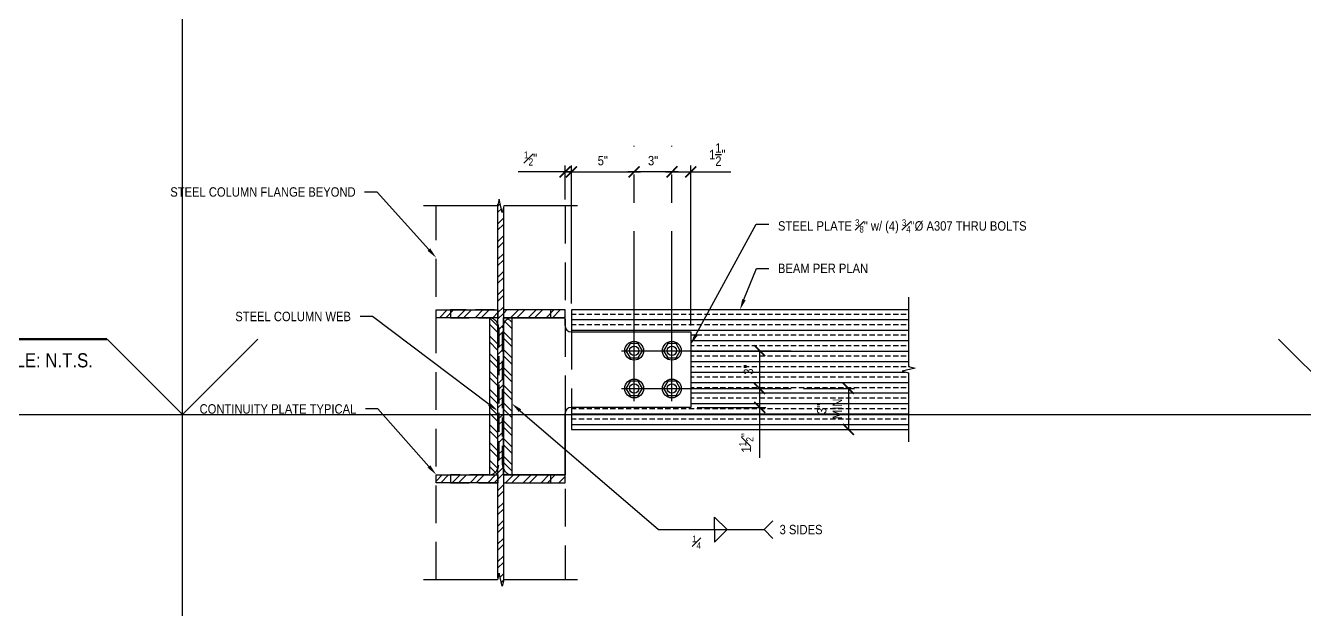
# Model space of a CAD drawing. Header units: inches. Extents: x -16404 to 14624, y -1591 to 16152.
# Drawn here: x -8062 to -7960.2, y 8028.5 to 8074.9 of the extents above; entities that cross this region are included whole.
import ezdxf
from ezdxf import colors
from ezdxf.entities.mleader import LeaderData, LeaderLine
from ezdxf.enums import TextEntityAlignment as Align
from ezdxf.math import Vec2, Vec3

# ---------------------------------------------------------------- set-up
doc = ezdxf.new("R2010")
doc.units = ezdxf.units.IN
doc.header["$LTSCALE"] = 24
doc.header["$MEASUREMENT"] = 0
for name, pattern in [('CENTER2', [1.125, 0.75, -0.125, 0.125, -0.125]), ('DASHED2', [0.375, 0.25, -0.125]), ('HIDDEN2', [0.1875, 0.125, -0.0625]), ('HIDDEN4', [0.09375, 0.0625, -0.03125])]:
    doc.linetypes.add(name, pattern=pattern)
doc.layers.get('0').update_dxf_attribs({"linetype": 'CONTINUOUS'})
doc.layers.get('DefPoints').update_dxf_attribs({"color": 251, "linetype": 'CONTINUOUS'})
for name, color, linetype in [('S-ANNO-DIMS', 2, 'CONTINUOUS'), ('S-ANNO-NOTE', 4, 'CONTINUOUS'), ('S-BOLT', 2, 'CONTINUOUS'), ('S-BREAK', 2, 'CONTINUOUS'), ('S-GRID', 1, 'CENTER2'), ('S-STEEL', 4, 'CONTINUOUS'), ('S-WOOD', 3, 'CONTINUOUS')]:
    doc.layers.add(name, color=color, linetype=linetype)
doc.layers.add('S-ANNO-GRID-NONPLOT', color=251, linetype='CONTINUOUS', plot=False)
doc.layers.add('S-HATCH1', color=1, linetype='CONTINUOUS', transparency=0.5)
doc.styles.add('Arial', font='arial.ttf', dxfattribs={"width": 0.85})
doc.dimstyles.new('DIM-8$0', dxfattribs={"dimscale": 8, "dimtxt": 0.09375, "dimasz": 0.109375, "dimexe": 0.0625, "dimexo": 0.0625, "dimgap": 0.0625, "dimtad": 1, "dimdec": 4, "dimzin": 11, "dimdsep": 46, "dimlunit": 4, "dimtxsty": 'Arial', "dimblk1": 'ARCHTICK', "dimblk2": 'ARCHTICK', "dimsah": 1, "dimcen": 0.125, "dimdle": 0.0625, "dimclrd": 256, "dimclre": 256, "dimclrt": 4, "dimadec": 0, "dimazin": 0, "dimtfac": 1, "dimtdec": 4, "dimtmove": 0, "dimatfit": 3, "dimldrblk": 'ARCHTICK', "dimfxl": 1, "dimtolj": 1, "dimtzin": 11, "dimarcsym": 0})
pattern_1 = [(45, (-11200.2342, 5524.8807), (-0.70710678, 0.70710678), []), (45, (-11200.2342, 5525.3807), (-0.70710678, 0.70710678), [])]

# ---------------------------------------------------------------- blocks, each defined once
blk = doc.blocks.new('*U135')
blk.add_lwpolyline([(-0.33, 0.57), (-0.66, 0), (-0.33, -0.57), (0.33, -0.57), (0.66, 0), (0.33, 0.57)], close=True)
for radius in [0.75, 0.375]:
    blk.add_circle((0, 0), radius)
blk = doc.blocks.new('_ARCHTICK')
at = {"color": 0, "linetype": 'ByBlock', "const_width": 0.15}
blk.add_lwpolyline([(-0.5, -0.5), (0.5, 0.5)], dxfattribs=at)
blk = doc.blocks.new('*D2040')
at = {"layer": 'DefPoints', "color": 0, "transparency": 16777216}
for p in [(-8013.54, 8063.29), (-8013.54, 8063.29), (-8018.54, 8052.32)]:
    blk.add_point(p, dxfattribs=at)
at = {"layer": 'S-ANNO-DIMS', "lineweight": -2, "transparency": 16777216}
for p, q in [((-8019.04, 8063.29), (-8013.04, 8063.29)), ((-8018.54, 8052.82), (-8018.54, 8063.79))]:
    blk.add_line(p, q, dxfattribs=at)
at = {"layer": 'S-ANNO-DIMS', "lineweight": -2, "transparency": 16777216, "xscale": 0.875, "yscale": 0.875, "zscale": 0.875, "rotation": 180}
blk.add_blockref('_ARCHTICK', (-8018.54, 8063.29), dxfattribs=at)
at = {"layer": 'S-ANNO-DIMS', "lineweight": -2, "transparency": 16777216, "xscale": 0.875, "yscale": 0.875, "zscale": 0.875}
blk.add_blockref('_ARCHTICK', (-8013.54, 8063.29), dxfattribs=at)
at = {"layer": 'S-ANNO-DIMS', "color": 4, "transparency": 16777216, "insert": (-8016.04, 8064.18), "char_height": 0.75, "attachment_point": 5, "style": 'Arial'}
blk.add_mtext('\\A1;5"', dxfattribs=at)
blk = doc.blocks.new('*D2041')
at = {"layer": 'DefPoints', "color": 0, "transparency": 16777216}
for p in [(-8013.54, 8063.29), (-8013.54, 8063.29), (-8010.54, 8063.29)]:
    blk.add_point(p, dxfattribs=at)
at = {"layer": 'S-ANNO-DIMS', "lineweight": -2, "transparency": 16777216}
blk.add_line((-8010.04, 8063.29), (-8014.04, 8063.29), dxfattribs=at)
at = {"layer": 'S-ANNO-DIMS', "lineweight": -2, "transparency": 16777216, "xscale": 0.875, "yscale": 0.875, "zscale": 0.875, "rotation": 180}
blk.add_blockref('_ARCHTICK', (-8013.54, 8063.29), dxfattribs=at)
at = {"layer": 'S-ANNO-DIMS', "lineweight": -2, "transparency": 16777216, "xscale": 0.875, "yscale": 0.875, "zscale": 0.875}
blk.add_blockref('_ARCHTICK', (-8010.54, 8063.29), dxfattribs=at)
at = {"layer": 'S-ANNO-DIMS', "color": 4, "transparency": 16777216, "insert": (-8012.04, 8064.18), "char_height": 0.75, "attachment_point": 5, "style": 'Arial'}
blk.add_mtext('\\A1;3"', dxfattribs=at)
blk = doc.blocks.new('*D2042')
at = {"layer": 'DefPoints', "color": 0, "transparency": 16777216}
for p in [(-8010.54, 8063.29), (-8009.04, 8063.29), (-8009.04, 8050.57)]:
    blk.add_point(p, dxfattribs=at)
at = {"layer": 'S-ANNO-DIMS', "lineweight": -2, "transparency": 16777216}
for p, q in [((-8011.04, 8063.29), (-8009.04, 8063.29)), ((-8009.04, 8051.07), (-8009.04, 8063.79)), ((-8009.04, 8063.29), (-8005.86, 8063.29))]:
    blk.add_line(p, q, dxfattribs=at)
at = {"layer": 'S-ANNO-DIMS', "lineweight": -2, "transparency": 16777216, "xscale": 0.875, "yscale": 0.875, "zscale": 0.875, "rotation": 180}
blk.add_blockref('_ARCHTICK', (-8010.54, 8063.29), dxfattribs=at)
at = {"layer": 'S-ANNO-DIMS', "lineweight": -2, "transparency": 16777216, "xscale": 0.875, "yscale": 0.875, "zscale": 0.875}
blk.add_blockref('_ARCHTICK', (-8009.04, 8063.29), dxfattribs=at)
at = {"layer": 'S-ANNO-DIMS', "color": 4, "transparency": 16777216, "insert": (-8006.93, 8064.67), "char_height": 0.75, "attachment_point": 5, "style": 'Arial'}
blk.add_mtext('\\A1;1{\\H1x;\\S1/2;}"', dxfattribs=at)
blk = doc.blocks.new('*D1014')
at = {"layer": 'DefPoints', "color": 0, "transparency": 16777216}
for p in [(-8019.04, 8063.29), (-8019.04, 8060.59), (-8018.54, 8052.32)]:
    blk.add_point(p, dxfattribs=at)
at = {"layer": 'S-ANNO-DIMS', "lineweight": -2, "transparency": 16777216}
for p, q in [((-8019.04, 8063.29), (-8022.78, 8063.29)), ((-8019.04, 8061.09), (-8019.04, 8063.79)), ((-8018.54, 8063.29), (-8019.04, 8063.29)), ((-8018.54, 8052.82), (-8018.54, 8063.79)), ((-8018.54, 8063.29), (-8017.67, 8063.29))]:
    blk.add_line(p, q, dxfattribs=at)
at = {"layer": 'S-ANNO-DIMS', "lineweight": -2, "transparency": 16777216, "xscale": 0.875, "yscale": 0.875, "zscale": 0.875}
blk.add_blockref('_ARCHTICK', (-8019.04, 8063.29), dxfattribs=at)
at = {"layer": 'S-ANNO-DIMS', "lineweight": -2, "transparency": 16777216, "xscale": 0.875, "yscale": 0.875, "zscale": 0.875, "rotation": 180}
blk.add_blockref('_ARCHTICK', (-8018.54, 8063.29), dxfattribs=at)
at = {"layer": 'S-ANNO-DIMS', "color": 4, "transparency": 16777216, "insert": (-8021.79, 8064.36), "char_height": 0.75, "attachment_point": 5, "style": 'Arial'}
blk.add_mtext('\\A1;{\\H0.75x;\\S1#2;}"', dxfattribs=at)
blk = doc.blocks.new('*D1015')
at = {"layer": 'DefPoints', "color": 0, "transparency": 16777216}
for p in [(-8003.56, 8046.07), (-8003.56, 8046.07), (-8009.04, 8044.57)]:
    blk.add_point(p, dxfattribs=at)
at = {"layer": 'S-ANNO-DIMS', "lineweight": -2, "transparency": 16777216}
for p, q in [((-8003.56, 8046.07), (-8003.56, 8044.57)), ((-8008.54, 8044.57), (-8003.06, 8044.57)), ((-8003.56, 8044.57), (-8003.56, 8040.56))]:
    blk.add_line(p, q, dxfattribs=at)
at = {"layer": 'S-ANNO-DIMS', "lineweight": -2, "transparency": 16777216, "xscale": 0.875, "yscale": 0.875, "zscale": 0.875}
for p, rotation in [((-8003.56, 8046.07), 90), ((-8003.56, 8044.57), 270)]:
    blk.add_blockref('_ARCHTICK', p, dxfattribs=dict(at, rotation=rotation))
at = {"layer": 'S-ANNO-DIMS', "color": 4, "transparency": 16777216, "insert": (-8004.63, 8041.75), "char_height": 0.75, "attachment_point": 5, "rotation": 90, "style": 'Arial'}
blk.add_mtext('\\A1;1{\\H0.75x;\\S1#2;}"', dxfattribs=at)
blk = doc.blocks.new('*D1016')
at = {"layer": 'DefPoints', "color": 0, "transparency": 16777216}
for p in [(-8003.56, 8049.07), (-8003.56, 8046.07), (-8003.56, 8046.07)]:
    blk.add_point(p, dxfattribs=at)
at = {"layer": 'S-ANNO-DIMS', "lineweight": -2, "transparency": 16777216}
blk.add_line((-8003.56, 8049.07), (-8003.56, 8046.07), dxfattribs=at)
at = {"layer": 'S-ANNO-DIMS', "lineweight": -2, "transparency": 16777216, "xscale": 0.875, "yscale": 0.875, "zscale": 0.875}
for p, rotation in [((-8003.56, 8049.07), 90), ((-8003.56, 8046.07), 270)]:
    blk.add_blockref('_ARCHTICK', p, dxfattribs=dict(at, rotation=rotation))
at = {"layer": 'S-ANNO-DIMS', "color": 4, "transparency": 16777216, "insert": (-8004.45, 8047.57), "char_height": 0.75, "attachment_point": 5, "rotation": 90, "style": 'Arial'}
blk.add_mtext('\\A1;3"', dxfattribs=at)
blk = doc.blocks.new('*D1017')
at = {"layer": 'DefPoints', "color": 0, "transparency": 16777216}
for p in [(-8000.58, 8046.07), (-7996.5, 8042.82), (-7996.5, 8042.82)]:
    blk.add_point(p, dxfattribs=at)
at = {"layer": 'S-ANNO-DIMS', "lineweight": -2, "transparency": 16777216}
for p, q in [((-8000.08, 8046.07), (-7996, 8046.07)), ((-7996.5, 8046.07), (-7996.5, 8042.82))]:
    blk.add_line(p, q, dxfattribs=at)
at = {"layer": 'S-ANNO-DIMS', "lineweight": -2, "transparency": 16777216, "xscale": 0.875, "yscale": 0.875, "zscale": 0.875}
for p, rotation in [((-7996.5, 8046.07), 90), ((-7996.5, 8042.82), 270)]:
    blk.add_blockref('_ARCHTICK', p, dxfattribs=dict(at, rotation=rotation))
at = {"layer": 'S-ANNO-DIMS', "color": 4, "transparency": 16777216, "insert": (-7998, 8044.45), "char_height": 0.75, "attachment_point": 5, "rotation": 90, "style": 'Arial'}
blk.add_mtext('\\A1;3"\\PMIN', dxfattribs=at)
blk = doc.blocks.new('*U335')
at = {"const_width": 0.188}
for points in [[(-4.5, 0, -1), (4.5, 0, 3.732051)], [(-4.5, 0, 1), (4.5, 0, -3.732051)]]:
    blk.add_lwpolyline(points, format="xyb", dxfattribs=at)
blk.add_lwpolyline([(4.5, 0), (81.21, 0)], dxfattribs=at)
blk.add_circle((0, 0), 4.5)
at = {"style": 'Arial', "width": 0.85}
for tag, p in [('DWG_TITLE_1', (7.5, 6.19)), ('DWG_TITLE_2', (7.5, 2.44))]:
    blk.add_attdef(tag, text='', height=2.62, dxfattribs=at).set_placement(p, align=Align.MIDDLE_LEFT)
blk.add_attdef('#', text='', height=3, dxfattribs=at).set_placement((0, 0), align=Align.MIDDLE_CENTER)
blk.add_attdef('SCALE', text='', height=1.12, dxfattribs=at).set_placement((80.08, -1.12), align=Align.TOP_RIGHT)
blk = doc.blocks.new('Se_24x36_DETAILS_GRID')
for p, q in [((7.7674, 15.3333), (7.7674, 23)), ((7.7674, 15.3333), (8.2674, 15.8333)), ((0, 15.3333), (7.7674, 15.3333)), ((7.7674, 15.3333), (15.5348, 15.3333)), ((7.7674, 7.6667), (7.7674, 15.3333))]:
    blk.add_line(p, q)
at = {"linetype": 'DASHED2', "ltscale": 0.5}
for p, q in [((7.7674, 15.3333), (7.2674, 15.8333)), ((15.5348, 15.3333), (15.0348, 15.8333))]:
    blk.add_line(p, q, dxfattribs=at)

msp = doc.modelspace()

# ---------------------------------------------------------------- hatches: boundary and pattern name
at = {"layer": 'S-HATCH1'}
h = msp.add_hatch(dxfattribs=at)
h.set_pattern_fill('STEEL', color=256, scale=8, style=0)
h.set_pattern_definition(pattern_1)
h.paths.add_polyline_path([(-8023.95036, 8060.45234), (-8024.04291, 8060.07174), (-8024.2953, 8061.10954), (-8024.38786, 8060.72894), (-8024.38786, 8031.00607), (-8024.2953, 8031.38667), (-8024.04291, 8030.34887), (-8023.95036, 8030.72947)])
h = msp.add_hatch(dxfattribs=at)
h.set_pattern_fill('STEEL', color=256, scale=8, style=0)
h.set_pattern_definition(pattern_1)
h.paths.add_polyline_path([(-8029.29411, 8052.32072), (-8024.38786, 8052.32072), (-8024.38786, 8051.69572), (-8029.29411, 8051.69572)])
h = msp.add_hatch(dxfattribs=at)
h.set_pattern_fill('STEEL', color=256, scale=8, style=0)
h.set_pattern_definition(pattern_1)
h.paths.add_polyline_path([(-8019.04411, 8052.32072), (-8023.95036, 8052.32072), (-8023.95036, 8051.69572), (-8019.04411, 8051.69572)])
h = msp.add_hatch(dxfattribs=at)
h.set_pattern_fill('ANSI33', color=252, scale=3.333333, angle=135, style=0)
h.set_pattern_definition([(180, (-11200.2342, 5524.8807), (-1e-16, -0.83333333), []), (180, (-11200.6508, 5525.2974), (-1e-16, -0.83333333), [0.41666667, -0.20833333])])
h.paths.add_polyline_path([(-7991.71476, 8042.82072), (-7991.71476, 8047.31833), (-7992.23366, 8047.44452), (-7991.19585, 8047.69691), (-7991.71476, 8047.8231), (-7991.71476, 8052.32072), (-8018.54411, 8052.32072), (-8018.54411, 8050.57072), (-8009.04411, 8050.57072), (-8009.04411, 8044.57072), (-8018.54411, 8044.57072), (-8018.54411, 8042.82072)])
h = msp.add_hatch(dxfattribs=at)
h.set_pattern_fill('STEEL', color=256, scale=8, angle=90, style=0)
h.set_pattern_definition([(135, (-5559.844, 4863.8101), (-0.70710678, -0.70710678), []), (135, (-5560.344, 4863.8101), (-0.70710678, -0.70710678), [])])
h.paths.add_polyline_path([(-8025.05136, 8051.69572), (-8025.05051, 8039.19572), (-8024.38701, 8039.19572), (-8024.38786, 8051.69572)])
h.paths.add_polyline_path([(-8023.28685, 8051.69572), (-8023.286, 8039.19572), (-8023.94951, 8039.19572), (-8023.95036, 8051.69572)])
h = msp.add_hatch(dxfattribs=at)
h.set_pattern_fill('STEEL', color=256, scale=8, style=0)
h.set_pattern_definition(pattern_1)
h.paths.add_polyline_path([(-8029.29411, 8039.19572), (-8024.38786, 8039.19572), (-8024.38786, 8038.57072), (-8029.29411, 8038.57072)])
h = msp.add_hatch(dxfattribs=at)
h.set_pattern_fill('STEEL', color=256, scale=8, style=0)
h.set_pattern_definition(pattern_1)
h.paths.add_polyline_path([(-8019.04411, 8039.19572), (-8023.95036, 8039.19572), (-8023.95036, 8038.57072), (-8019.04411, 8038.57072)])

# ---------------------------------------------------------------- linework, layer by layer
at = {"layer": 'S-ANNO-NOTE', "color": 2, "linetype": 'HIDDEN2'}
msp.add_line((-8018.54411, 8050.57072), (-8018.54411, 8044.57072), dxfattribs=at)
for points in [[(-8029.29411, 8030.86777), (-8029.29411, 8060.59064)], [(-8019.04411, 8060.59064), (-8019.04411, 8030.86777)]]:
    msp.add_lwpolyline(points, dxfattribs=at)
at = {"layer": 'S-ANNO-NOTE'}
for points in [[(-8024.38786, 8031.00607), (-8024.38786, 8060.72894)], [(-8023.95036, 8060.45234), (-8023.95036, 8030.72947)], [(-8007.13987, 8034.8493), (-8007.13987, 8035.8493), (-8006.13987, 8034.8493)], [(-8007.13987, 8034.8493), (-8007.13987, 8033.8493), (-8006.13987, 8034.8493)], [(-8002.50109, 8034.14219), (-8003.20819, 8034.8493), (-8002.50109, 8035.5564)]]:
    msp.add_lwpolyline(points, dxfattribs=at)
for points in [[(-8029.29411, 8052.32072), (-8024.38786, 8052.32072), (-8024.38786, 8051.69572), (-8029.29411, 8051.69572)], [(-8019.04411, 8052.32072), (-8023.95036, 8052.32072), (-8023.95036, 8051.69572), (-8019.04411, 8051.69572)], [(-8029.29411, 8039.19572), (-8024.38786, 8039.19572), (-8024.38786, 8038.57072), (-8029.29411, 8038.57072)], [(-8019.04411, 8039.19572), (-8023.95036, 8039.19572), (-8023.95036, 8038.57072), (-8019.04411, 8038.57072)]]:
    msp.add_lwpolyline(points, close=True, dxfattribs=at)
at = {"layer": 'S-BREAK'}
for points in [[(-8018.04411, 8060.59064), (-8023.91672, 8060.59064), (-8024.04291, 8060.07174), (-8024.2953, 8061.10954), (-8024.42149, 8060.59064), (-8030.29411, 8060.59064)], [(-7991.71476, 8053.32072), (-7991.71476, 8047.8231), (-7991.19585, 8047.69691), (-7992.23366, 8047.44452), (-7991.71476, 8047.31833), (-7991.71476, 8041.82072)], [(-8018.04411, 8030.86777), (-8023.91672, 8030.86777), (-8024.04291, 8030.34887), (-8024.2953, 8031.38667), (-8024.42149, 8030.86777), (-8030.29411, 8030.86777)]]:
    msp.add_lwpolyline(points, dxfattribs=at)
at = {"layer": 'S-GRID', "color": 1, "linetype": 'CENTER2', "ltscale": 0.75}
for p, q in [((-8013.54411, 8045.07072), (-8013.54411, 8065.37495)), ((-8010.54411, 8045.07072), (-8010.54411, 8065.37495)), ((-8014.54411, 8049.07072), (-8000.57859, 8049.07072)), ((-8014.54411, 8046.07072), (-8000.57859, 8046.07072))]:
    msp.add_line(p, q, dxfattribs=at)
at = {"layer": 'S-STEEL'}
msp.add_line((-8019.04411, 8044.07072), (-8019.04411, 8039.19572), dxfattribs=at)
at = {"layer": 'S-STEEL', "color": 1, "linetype": 'HIDDEN4'}
msp.add_lwpolyline([(-8020.16911, 8038.57072), (-8020.16911, 8039.19572), (-8023.20036, 8039.19572, -0.414213562), (-8024.01286, 8040.00822), (-8024.01286, 8050.88322, -0.414213562), (-8023.20036, 8051.69572), (-8020.16911, 8051.69572), (-8020.16911, 8052.32072), (-8028.16911, 8052.32072), (-8028.16911, 8051.69572), (-8025.13786, 8051.69572, -0.414213562), (-8024.32536, 8050.88322), (-8024.32536, 8040.00822, -0.414213562), (-8025.13786, 8039.19572), (-8028.16911, 8039.19572), (-8028.16911, 8038.57072)], format="xyb", close=True, dxfattribs=at)
at = {"layer": 'S-STEEL'}
for points in [[(-8025.05136, 8051.69572), (-8025.05051, 8039.19572), (-8024.38701, 8039.19572), (-8024.38786, 8051.69572)], [(-8023.28685, 8051.69572), (-8023.286, 8039.19572), (-8023.94951, 8039.19572), (-8023.95036, 8051.69572)]]:
    msp.add_lwpolyline(points, close=True, dxfattribs=at)
for points in [[(-8019.04411, 8051.07072), (-8019.04411, 8051.69572), (-8023.95036, 8051.69572), (-8023.95036, 8039.19572), (-8019.04411, 8039.19572), (-8019.04411, 8044.07072)], [(-8018.54411, 8050.57072), (-8009.04411, 8050.57072), (-8009.04411, 8044.57072), (-8018.54411, 8044.57072)]]:
    msp.add_lwpolyline(points, dxfattribs=at)
for centre, start, end in [((-8018.54411, 8051.07072), 180, 270), ((-8018.54411, 8044.07072), 90, 180)]:
    msp.add_arc(centre, 0.5, start, end, dxfattribs=at)
at = {"layer": 'S-WOOD'}
for points in [[(-7991.71476, 8052.32072), (-8018.54411, 8052.32072), (-8018.54411, 8050.57072)], [(-8018.54411, 8044.57072), (-8018.54411, 8042.82072), (-7991.71476, 8042.82072)]]:
    msp.add_lwpolyline(points, dxfattribs=at)

# ---------------------------------------------------------------- block references
at = {"layer": 'S-ANNO-GRID-NONPLOT', "xscale": 12, "yscale": 12, "zscale": 12}
msp.add_blockref('Se_24x36_DETAILS_GRID', (-8142.69501, 7860), dxfattribs=at)
at = {"layer": 'S-ANNO-NOTE'}
ref = msp.add_blockref('*U335', (-8136.69501, 8050), dxfattribs=at)
ref.add_attrib('DWG_TITLE_2', 'W6x TO W6x BEAM CONNECTION', dxfattribs={"layer": '0', "height": 2.625, "style": 'Arial', "width": 0.85}).set_placement((-8129.19501, 8052.4375), align=Align.MIDDLE_LEFT)
ref.add_attrib('SCALE', 'SCALE: N.T.S.', dxfattribs={"layer": '0', "height": 1.125, "style": 'Arial', "width": 0.85}).set_placement((-8056.61091, 8048.875), align=Align.TOP_RIGHT)
at = {"layer": 'S-BOLT', "color": 2}
for p in [(-8013.54411, 8049.07072), (-8010.54411, 8049.07072), (-8013.54411, 8046.07072), (-8010.54411, 8046.07072)]:
    msp.add_blockref('*U135', p, dxfattribs=at)

# ---------------------------------------------------------------- texts
at = {"layer": 'S-ANNO-NOTE', "char_height": 0.75, "style": 'Arial'}
for s, insert, width, attachment_point in [('3 SIDES', (-8001.97325, 8034.8493), 8.4425806, 4), ('\\A1;{\\H0.7x;\\S1#4;}', (-8008.92704, 8034.3763), 1.3935525, 1)]:
    msp.add_mtext(s, dxfattribs=dict(at, insert=insert, width=width, attachment_point=attachment_point))

# ---------------------------------------------------------------- dimensions: what is measured, and where the dimension line sits
at = {"layer": 'S-ANNO-DIMS'}
for base, p1, p2, picture, middle in [((-8009.04411, 8063.29437), (-8010.54411, 8063.29437), (-8009.04411, 8050.57072), '*D2042', (-8006.93027, 8063.29437)), ((-8013.54411, 8063.29437), (-8018.54411, 8052.32072), (-8013.54411, 8063.29437), '*D2040', (-8016.04411, 8063.29437))]:
    dim = msp.add_linear_dim(base=base, p1=p1, p2=p2, dimstyle='DIM-8$0', dxfattribs=at)
    dim.commit()
    dim.dimension.update_dxf_attribs({"geometry": picture, "text_midpoint": middle, "dimtype": 160})
dim = msp.add_linear_dim(base=(-8019.04411, 8063.29437), p1=(-8018.54411, 8052.32072), p2=(-8019.04411, 8060.59064), dimstyle='DIM-8$0', override={"dimblk": 'ARCHTICK', "dimsah": 0, "dimdle": 0, "dimtfac": 0.75, "dimfrac": 1, "dimtzin": 0}, dxfattribs=at)
dim.commit()
dim.dimension.update_dxf_attribs({"geometry": '*D1014', "text_midpoint": (-8021.78743, 8064.35917)})
dim = msp.add_linear_dim(base=(-8013.54411, 8063.29437), p1=(-8010.54411, 8063.29437), p2=(-8013.54411, 8063.29437), angle=180, dimstyle='DIM-8$0', dxfattribs=at)
dim.commit()
dim.dimension.update_dxf_attribs({"geometry": '*D2041', "text_midpoint": (-8012.04411, 8063.29437), "dimtype": 160})
dim = msp.add_linear_dim(base=(-8003.56321, 8046.07072), p1=(-8003.56321, 8049.07072), p2=(-8003.56321, 8046.07072), angle=90, dimstyle='DIM-8$0', override={"dimblk": 'ARCHTICK', "dimsah": 0, "dimdle": 0, "dimtfac": 0.75, "dimfrac": 1, "dimtzin": 0}, dxfattribs=at)
dim.commit()
dim.dimension.update_dxf_attribs({"geometry": '*D1016', "text_midpoint": (-8004.4464, 8047.57072)})
dim = msp.add_linear_dim(base=(-8003.56321, 8046.07072), p1=(-8009.04411, 8044.57072), p2=(-8003.56321, 8046.07072), angle=90, dimstyle='DIM-8$0', override={"dimblk": 'ARCHTICK', "dimsah": 0, "dimdle": 0, "dimtfac": 0.75, "dimfrac": 1, "dimtzin": 0}, dxfattribs=at)
dim.commit()
dim.dimension.update_dxf_attribs({"geometry": '*D1015', "text_midpoint": (-8003.56321, 8041.7531), "dimtype": 160})
dim = msp.add_linear_dim(base=(-7996.49869, 8042.82072), p1=(-8000.57859, 8046.07072), p2=(-7996.49869, 8042.82072), angle=90, text='3"\\PMIN', dimstyle='DIM-8$0', override={"dimblk": 'ARCHTICK', "dimsah": 0, "dimdle": 0, "dimtfac": 0.75, "dimfrac": 1, "dimtzin": 0}, dxfattribs=at)
dim.commit()
dim.dimension.update_dxf_attribs({"geometry": '*D1017', "text_midpoint": (-7998.00023, 8044.44572)})

# ---------------------------------------------------------------- leaders
at = {"layer": 'S-ANNO-NOTE'}
ml = msp.add_multileader_mtext('Standard', dxfattribs=at)
ml.set_content('\\A1;{\\C4;STEEL COLUMN FLANGE BEYOND}', color=4, style='Arial')
ml.set_leader_properties(color=2)
ml.build(insert=Vec2(0, 0))
ml.multileader.update_dxf_attribs({"dogleg_length": 0.36, "arrow_head_size": 0.875, "scale": 8})
ctx = ml.context
ctx.base_point, ctx.scale, ctx.char_height, ctx.arrow_head_size, ctx.landing_gap_size, ctx.plane_origin = Vec3(-8043.88219, 8061.68803), 8, 0.75, 0.875, 0.72, Vec3(-7988.52541, 8336.45399)
ctx.text_align_type = 2
notes = []
notes.append((ctx, [(0, (1, 1, 0), (-8033.99092, 8061.68803), (-1, 0), 1, [(0, [(-8029.29411, 8056.46322)], 0, [])])]))
ctx.mtext.insert, ctx.mtext.width, ctx.mtext.alignment, ctx.mtext.flow_direction = Vec3(-8035.71092, 8062.06943), 10.0328444, 3, 5
ml = msp.add_multileader_mtext('Standard', dxfattribs=at)
ml.set_content('\\A1;{\\C4;STEEL PLATE \\H0.7x;\\S3#8;\\H1.4286x;" w/ (4) \\H0.7x;\\S3#4;\\H1.4286x;"%%C A307 THRU BOLTS}', color=4, style='Arial')
ml.set_leader_properties(color=2)
ml.build(insert=Vec2(0, 0))
ml.multileader.update_dxf_attribs({"dogleg_length": 0.36, "arrow_head_size": 0.875, "scale": 8})
ctx = ml.context
ctx.base_point, ctx.scale, ctx.char_height, ctx.arrow_head_size, ctx.landing_gap_size, ctx.plane_origin = Vec3(-8002.82422, 8059.13847), 8, 0.75, 0.875, 0.72, Vec3(-8047.53101, 7757.80189)
notes.append((ctx, [(0, (1, 1, 0), (-8003.82422, 8059.13847), (1, 0), 1, [(0, [(-8009.04411, 8049.57072)], 0, [])])]))
ctx.mtext.insert, ctx.mtext.width, ctx.mtext.flow_direction = Vec3(-8002.10422, 8059.51986), 16.2213727, 5
ml = msp.add_multileader_mtext('Standard', dxfattribs=at)
ml.set_content('\\A1;{\\C4;BEAM PER PLAN}', color=4, style='Arial')
ml.set_leader_properties(color=2)
ml.build(insert=Vec2(0, 0))
ml.multileader.update_dxf_attribs({"dogleg_length": 0.36, "arrow_head_size": 0.875, "scale": 8})
ctx = ml.context
ctx.base_point, ctx.scale, ctx.char_height, ctx.arrow_head_size, ctx.landing_gap_size, ctx.plane_origin = Vec3(-8002.8238, 8055.61932), 8, 0.75, 0.875, 0.72, Vec3(-8047.53059, 7754.28274)
notes.append((ctx, [(0, (1, 1, 0), (-8003.8238, 8055.61932), (1, 0), 1, [(0, [(-8005.12943, 8052.32072)], 0, [])])]))
ctx.mtext.insert, ctx.mtext.width, ctx.mtext.flow_direction = Vec3(-8002.1038, 8055.99458), 16.2213727, 5
ml = msp.add_multileader_mtext('Standard', dxfattribs=at)
ml.set_content('\\A1;{\\C4;STEEL COLUMN WEB}', color=4, style='Arial')
ml.set_leader_properties(color=2)
ml.build(insert=Vec2(0, 0))
ml.multileader.update_dxf_attribs({"dogleg_length": 0.36, "arrow_head_size": 0.875, "scale": 8})
ctx = ml.context
ctx.base_point, ctx.scale, ctx.char_height, ctx.arrow_head_size, ctx.landing_gap_size, ctx.plane_origin = Vec3(-8045.91612, 8051.79075), 8, 0.75, 0.875, 0.72, Vec3(-7988.52541, 8324.27348)
ctx.text_align_type = 2
notes.append((ctx, [(0, (1, 1, 0), (-8034.35935, 8051.79075), (-1, 0), 1, [(0, [(-8024.38786, 8044.28271)], 0, [])])]))
ctx.mtext.insert, ctx.mtext.width, ctx.mtext.alignment, ctx.mtext.flow_direction = Vec3(-8036.07935, 8052.17214), 10.0328444, 3, 5
ml = msp.add_multileader_mtext('Standard', dxfattribs=at)
ml.set_content('', color=4, style='Arial')
ml.set_leader_properties(color=2)
ml.build(insert=Vec2(0, 0))
ml.multileader.update_dxf_attribs({"dogleg_length": 1.21451, "arrow_head_size": 0.875, "scale": 8})
ctx = ml.context
ctx.base_point, ctx.scale, ctx.char_height, ctx.arrow_head_size, ctx.landing_gap_size, ctx.plane_origin = Vec3(-8003.20819, 8034.8493), 8, 0.75, 0.875, 0.72, Vec3(-8018.63381, 8027.8187)
notes.append((ctx, [(0, (1, 1, 0), (-8011.60321, 8034.8493), (1, 0), 8.39502, [(0, [(-8023.28639, 8044.87589)], 0, [])])]))
ctx.mtext.insert, ctx.mtext.flow_direction = Vec3(-8002.48819, 8035.2243), 5
ml = msp.add_multileader_mtext('Standard', dxfattribs=at)
ml.set_content('\\A1;{\\C4;CONTINUITY PLATE TYPICAL}', color=4, style='Arial')
ml.set_leader_properties(color=2)
ml.build(insert=Vec2(0, 0))
ml.multileader.update_dxf_attribs({"dogleg_length": 0.36, "arrow_head_size": 0.875, "scale": 8})
ctx = ml.context
ctx.base_point, ctx.scale, ctx.char_height, ctx.arrow_head_size, ctx.landing_gap_size, ctx.plane_origin = Vec3(-8044.79291, 8044.4404), 8, 0.75, 0.875, 0.72, Vec3(-7988.52541, 8319.20636)
ctx.text_align_type = 2
notes.append((ctx, [(0, (1, 1, 0), (-8033.93408, 8044.4404), (-1, 0), 1, [(0, [(-8029.29411, 8039.21559)], 0, [])])]))
ctx.mtext.insert, ctx.mtext.width, ctx.mtext.alignment, ctx.mtext.flow_direction = Vec3(-8035.65408, 8044.8218), 10.0328444, 3, 5
for ctx, leaders in notes:
    for number, flags, end, landing, length, lines in leaders:
        leader = LeaderData()
        leader.index, (leader.has_last_leader_line, leader.has_dogleg_vector, leader.attachment_direction) = number, flags
        leader.last_leader_point, leader.dogleg_vector, leader.dogleg_length = Vec3(end), Vec3(landing), length
        for number, points, colour, breaks in lines:
            line = LeaderLine()
            line.index, line.vertices, line.color, line.breaks = number, Vec3.list(points), colors.encode_raw_color(colour), breaks
            leader.lines.append(line)
        ctx.leaders.append(leader)

doc.saveas('drawing.dxf')
